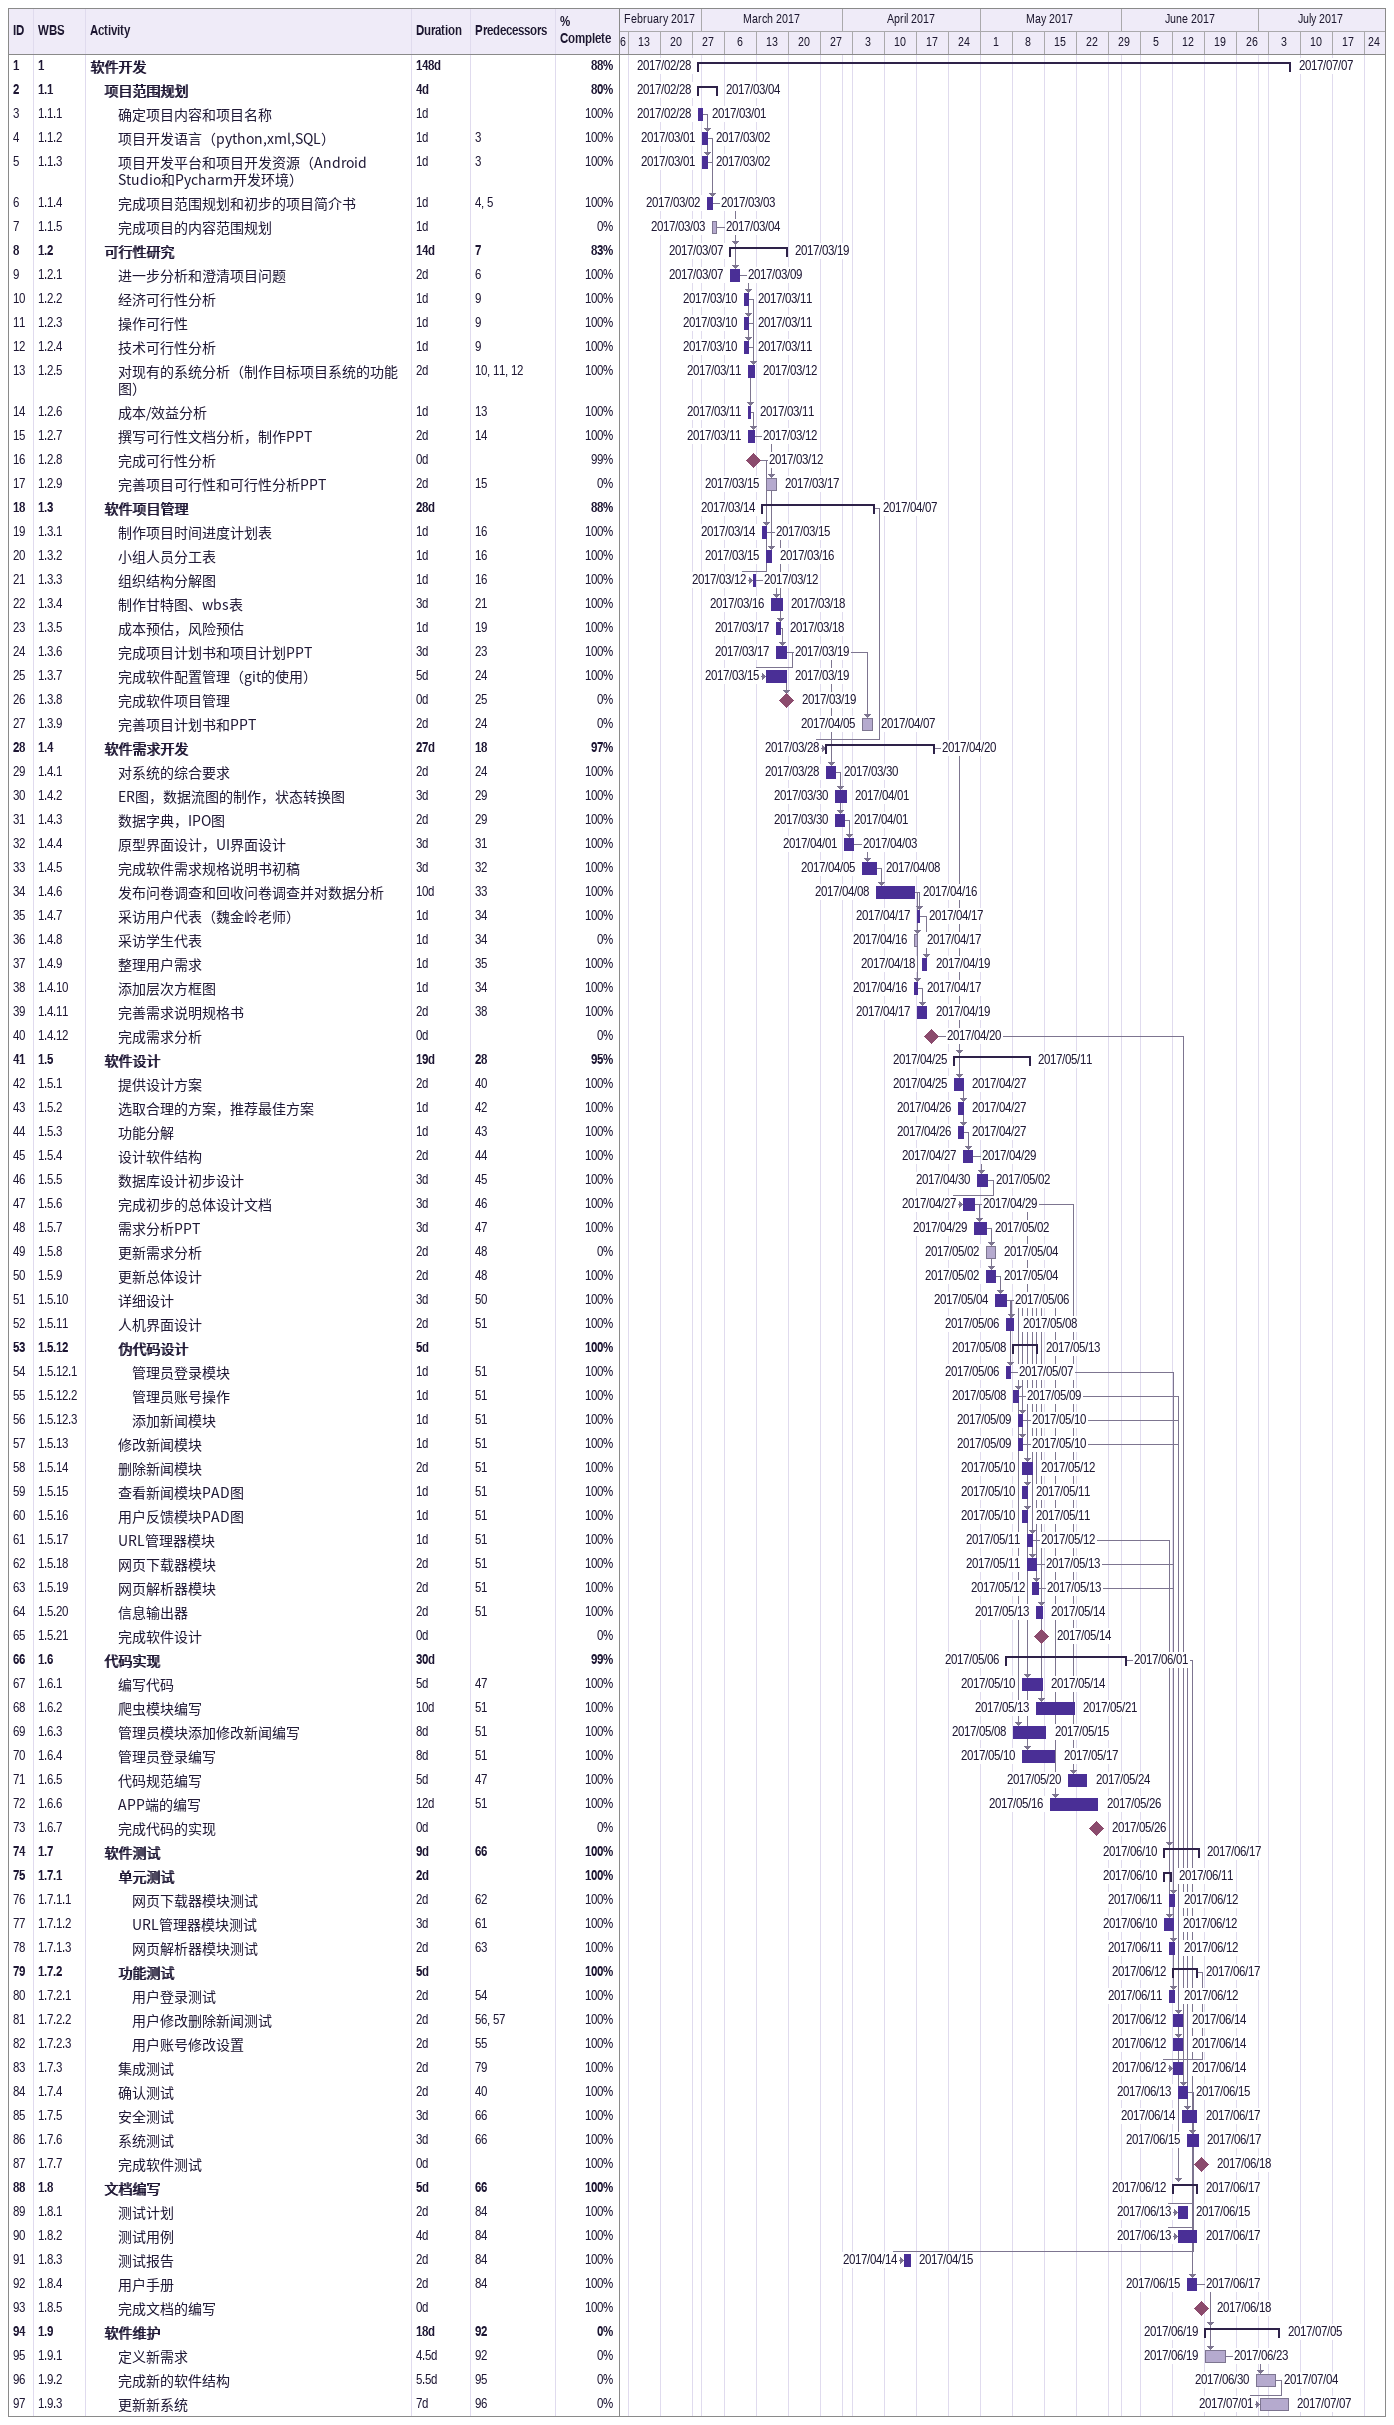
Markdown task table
| ID | WBS | Task | Duration | Start | Finish | Predecessors | % complete |
|---|---|---|---|---|---|---|---|
| 1 | 1 | **软件开发** | 148d | 2017-02-28 | 2017-07-07 |  | 88 |
| 2 | 1.1 | **项目范围规划** | 4d | 2017-02-28 | 2017-03-04 |  | 80 |
| 3 | 1.1.1 | 确定项目内容和项目名称 | 1d | 2017-02-28 | 2017-03-01 |  | 100 |
| 4 | 1.1.2 | 项目开发语言（python,xml,SQL） | 1d | 2017-03-01 | 2017-03-02 | 3 | 100 |
| 5 | 1.1.3 | 项目开发平台和项目开发资源（Android Studio和Pycharm开发环境） | 1d | 2017-03-01 | 2017-03-02 | 3 | 100 |
| 6 | 1.1.4 | 完成项目范围规划和初步的项目简介书 | 1d | 2017-03-02 | 2017-03-03 | 4, 5 | 100 |
| 7 | 1.1.5 | 完成项目的内容范围规划 | 1d | 2017-03-03 | 2017-03-04 |  | 0 |
| 8 | 1.2 | **可行性研究** | 14d | 2017-03-07 | 2017-03-19 | 7 | 83 |
| 9 | 1.2.1 | 进一步分析和澄清项目问题 | 2d | 2017-03-07 | 2017-03-09 | 6 | 100 |
| 10 | 1.2.2 | 经济可行性分析 | 1d | 2017-03-10 | 2017-03-11 | 9 | 100 |
| 11 | 1.2.3 | 操作可行性 | 1d | 2017-03-10 | 2017-03-11 | 9 | 100 |
| 12 | 1.2.4 | 技术可行性分析 | 1d | 2017-03-10 | 2017-03-11 | 9 | 100 |
| 13 | 1.2.5 | 对现有的系统分析（制作目标项目系统的功能图） | 2d | 2017-03-11 | 2017-03-12 | 10, 11, 12 | 100 |
| 14 | 1.2.6 | 成本/效益分析 | 1d | 2017-03-11 | 2017-03-11 | 13 | 100 |
| 15 | 1.2.7 | 撰写可行性文档分析，制作PPT | 2d | 2017-03-11 | 2017-03-12 | 14 | 100 |
| 16 | 1.2.8 | 完成可行性分析 | 0d | 2017-03-12 | 2017-03-12 |  | 99 |
| 17 | 1.2.9 | 完善项目可行性和可行性分析PPT | 2d | 2017-03-15 | 2017-03-17 | 15 | 0 |
| 18 | 1.3 | **软件项目管理** | 28d | 2017-03-14 | 2017-04-07 |  | 88 |
| 19 | 1.3.1 | 制作项目时间进度计划表 | 1d | 2017-03-14 | 2017-03-15 | 16 | 100 |
| 20 | 1.3.2 | 小组人员分工表 | 1d | 2017-03-15 | 2017-03-16 | 16 | 100 |
| 21 | 1.3.3 | 组织结构分解图 | 1d | 2017-03-12 | 2017-03-12 | 16 | 100 |
| 22 | 1.3.4 | 制作甘特图、wbs表 | 3d | 2017-03-16 | 2017-03-18 | 21 | 100 |
| 23 | 1.3.5 | 成本预估，风险预估 | 1d | 2017-03-17 | 2017-03-18 | 19 | 100 |
| 24 | 1.3.6 | 完成项目计划书和项目计划PPT | 3d | 2017-03-17 | 2017-03-19 | 23 | 100 |
| 25 | 1.3.7 | 完成软件配置管理（git的使用） | 5d | 2017-03-15 | 2017-03-19 | 24 | 100 |
| 26 | 1.3.8 | 完成软件项目管理 | 0d | 2017-03-19 | 2017-03-19 | 25 | 0 |
| 27 | 1.3.9 | 完善项目计划书和PPT | 2d | 2017-04-05 | 2017-04-07 | 24 | 0 |
| 28 | 1.4 | **软件需求开发** | 27d | 2017-03-28 | 2017-04-20 | 18 | 97 |
| 29 | 1.4.1 | 对系统的综合要求 | 2d | 2017-03-28 | 2017-03-30 | 24 | 100 |
| 30 | 1.4.2 | ER图，数据流图的制作，状态转换图 | 3d | 2017-03-30 | 2017-04-01 | 29 | 100 |
| 31 | 1.4.3 | 数据字典，IPO图 | 2d | 2017-03-30 | 2017-04-01 | 29 | 100 |
| 32 | 1.4.4 | 原型界面设计，UI界面设计 | 3d | 2017-04-01 | 2017-04-03 | 31 | 100 |
| 33 | 1.4.5 | 完成软件需求规格说明书初稿 | 3d | 2017-04-05 | 2017-04-08 | 32 | 100 |
| 34 | 1.4.6 | 发布问卷调查和回收问卷调查并对数据分析 | 10d | 2017-04-08 | 2017-04-16 | 33 | 100 |
| 35 | 1.4.7 | 采访用户代表（魏金岭老师） | 1d | 2017-04-17 | 2017-04-17 | 34 | 100 |
| 36 | 1.4.8 | 采访学生代表 | 1d | 2017-04-16 | 2017-04-17 | 34 | 0 |
| 37 | 1.4.9 | 整理用户需求 | 1d | 2017-04-18 | 2017-04-19 | 35 | 100 |
| 38 | 1.4.10 | 添加层次方框图 | 1d | 2017-04-16 | 2017-04-17 | 34 | 100 |
| 39 | 1.4.11 | 完善需求说明规格书 | 2d | 2017-04-17 | 2017-04-19 | 38 | 100 |
| 40 | 1.4.12 | 完成需求分析 | 0d | 2017-04-20 | 2017-04-20 |  | 0 |
| 41 | 1.5 | **软件设计** | 19d | 2017-04-25 | 2017-05-11 | 28 | 95 |
| 42 | 1.5.1 | 提供设计方案 | 2d | 2017-04-25 | 2017-04-27 | 40 | 100 |
| 43 | 1.5.2 | 选取合理的方案，推荐最佳方案 | 1d | 2017-04-26 | 2017-04-27 | 42 | 100 |
| 44 | 1.5.3 | 功能分解 | 1d | 2017-04-26 | 2017-04-27 | 43 | 100 |
| 45 | 1.5.4 | 设计软件结构 | 2d | 2017-04-27 | 2017-04-29 | 44 | 100 |
| 46 | 1.5.5 | 数据库设计初步设计 | 3d | 2017-04-30 | 2017-05-02 | 45 | 100 |
| 47 | 1.5.6 | 完成初步的总体设计文档 | 3d | 2017-04-27 | 2017-04-29 | 46 | 100 |
| 48 | 1.5.7 | 需求分析PPT | 3d | 2017-04-29 | 2017-05-02 | 47 | 100 |
| 49 | 1.5.8 | 更新需求分析 | 2d | 2017-05-02 | 2017-05-04 | 48 | 0 |
| 50 | 1.5.9 | 更新总体设计 | 2d | 2017-05-02 | 2017-05-04 | 48 | 100 |
| 51 | 1.5.10 | 详细设计 | 3d | 2017-05-04 | 2017-05-06 | 50 | 100 |
| 52 | 1.5.11 | 人机界面设计 | 2d | 2017-05-06 | 2017-05-08 | 51 | 100 |
| 53 | 1.5.12 | **伪代码设计** | 5d | 2017-05-08 | 2017-05-13 |  | 100 |
| 54 | 1.5.12.1 | 管理员登录模块 | 1d | 2017-05-06 | 2017-05-07 | 51 | 100 |
| 55 | 1.5.12.2 | 管理员账号操作 | 1d | 2017-05-08 | 2017-05-09 | 51 | 100 |
| 56 | 1.5.12.3 | 添加新闻模块 | 1d | 2017-05-09 | 2017-05-10 | 51 | 100 |
| 57 | 1.5.13 | 修改新闻模块 | 1d | 2017-05-09 | 2017-05-10 | 51 | 100 |
| 58 | 1.5.14 | 删除新闻模块 | 2d | 2017-05-10 | 2017-05-12 | 51 | 100 |
| 59 | 1.5.15 | 查看新闻模块PAD图 | 1d | 2017-05-10 | 2017-05-11 | 51 | 100 |
| 60 | 1.5.16 | 用户反馈模块PAD图 | 1d | 2017-05-10 | 2017-05-11 | 51 | 100 |
| 61 | 1.5.17 | URL管理器模块 | 1d | 2017-05-11 | 2017-05-12 | 51 | 100 |
| 62 | 1.5.18 | 网页下载器模块 | 2d | 2017-05-11 | 2017-05-13 | 51 | 100 |
| 63 | 1.5.19 | 网页解析器模块 | 2d | 2017-05-12 | 2017-05-13 | 51 | 100 |
| 64 | 1.5.20 | 信息输出器 | 2d | 2017-05-13 | 2017-05-14 | 51 | 100 |
| 65 | 1.5.21 | 完成软件设计 | 0d | 2017-05-14 | 2017-05-14 |  | 0 |
| 66 | 1.6 | **代码实现** | 30d | 2017-05-06 | 2017-06-01 |  | 99 |
| 67 | 1.6.1 | 编写代码 | 5d | 2017-05-10 | 2017-05-14 | 47 | 100 |
| 68 | 1.6.2 | 爬虫模块编写 | 10d | 2017-05-13 | 2017-05-21 | 51 | 100 |
| 69 | 1.6.3 | 管理员模块添加修改新闻编写 | 8d | 2017-05-08 | 2017-05-15 | 51 | 100 |
| 70 | 1.6.4 | 管理员登录编写 | 8d | 2017-05-10 | 2017-05-17 | 51 | 100 |
| 71 | 1.6.5 | 代码规范编写 | 5d | 2017-05-20 | 2017-05-24 | 47 | 100 |
| 72 | 1.6.6 | APP端的编写 | 12d | 2017-05-16 | 2017-05-26 | 51 | 100 |
| 73 | 1.6.7 | 完成代码的实现 | 0d | 2017-05-26 | 2017-05-26 |  | 0 |
| 74 | 1.7 | **软件测试** | 9d | 2017-06-10 | 2017-06-17 | 66 | 100 |
| 75 | 1.7.1 | **单元测试** | 2d | 2017-06-10 | 2017-06-11 |  | 100 |
| 76 | 1.7.1.1 | 网页下载器模块测试 | 2d | 2017-06-11 | 2017-06-12 | 62 | 100 |
| 77 | 1.7.1.2 | URL管理器模块测试 | 3d | 2017-06-10 | 2017-06-12 | 61 | 100 |
| 78 | 1.7.1.3 | 网页解析器模块测试 | 2d | 2017-06-11 | 2017-06-12 | 63 | 100 |
| 79 | 1.7.2 | **功能测试** | 5d | 2017-06-12 | 2017-06-17 |  | 100 |
| 80 | 1.7.2.1 | 用户登录测试 | 2d | 2017-06-11 | 2017-06-12 | 54 | 100 |
| 81 | 1.7.2.2 | 用户修改删除新闻测试 | 2d | 2017-06-12 | 2017-06-14 | 56, 57 | 100 |
| 82 | 1.7.2.3 | 用户账号修改设置 | 2d | 2017-06-12 | 2017-06-14 | 55 | 100 |
| 83 | 1.7.3 | 集成测试 | 2d | 2017-06-12 | 2017-06-14 | 79 | 100 |
| 84 | 1.7.4 | 确认测试 | 2d | 2017-06-13 | 2017-06-15 | 40 | 100 |
| 85 | 1.7.5 | 安全测试 | 3d | 2017-06-14 | 2017-06-17 | 66 | 100 |
| 86 | 1.7.6 | 系统测试 | 3d | 2017-06-15 | 2017-06-17 | 66 | 100 |
| 87 | 1.7.7 | 完成软件测试 | 0d | 2017-06-18 | 2017-06-18 |  | 100 |
| 88 | 1.8 | **文档编写** | 5d | 2017-06-12 | 2017-06-17 | 66 | 100 |
| 89 | 1.8.1 | 测试计划 | 2d | 2017-06-13 | 2017-06-15 | 84 | 100 |
| 90 | 1.8.2 | 测试用例 | 4d | 2017-06-13 | 2017-06-17 | 84 | 100 |
| 91 | 1.8.3 | 测试报告 | 2d | 2017-04-14 | 2017-04-15 | 84 | 100 |
| 92 | 1.8.4 | 用户手册 | 2d | 2017-06-15 | 2017-06-17 | 84 | 100 |
| 93 | 1.8.5 | 完成文档的编写 | 0d | 2017-06-18 | 2017-06-18 |  | 100 |
| 94 | 1.9 | **软件维护** | 18d | 2017-06-19 | 2017-07-05 | 92 | 0 |
| 95 | 1.9.1 | 定义新需求 | 4.5d | 2017-06-19 | 2017-06-23 | 92 | 0 |
| 96 | 1.9.2 | 完成新的软件结构 | 5.5d | 2017-06-30 | 2017-07-04 | 95 | 0 |
| 97 | 1.9.3 | 更新新系统 | 7d | 2017-07-01 | 2017-07-07 | 96 | 0 |
